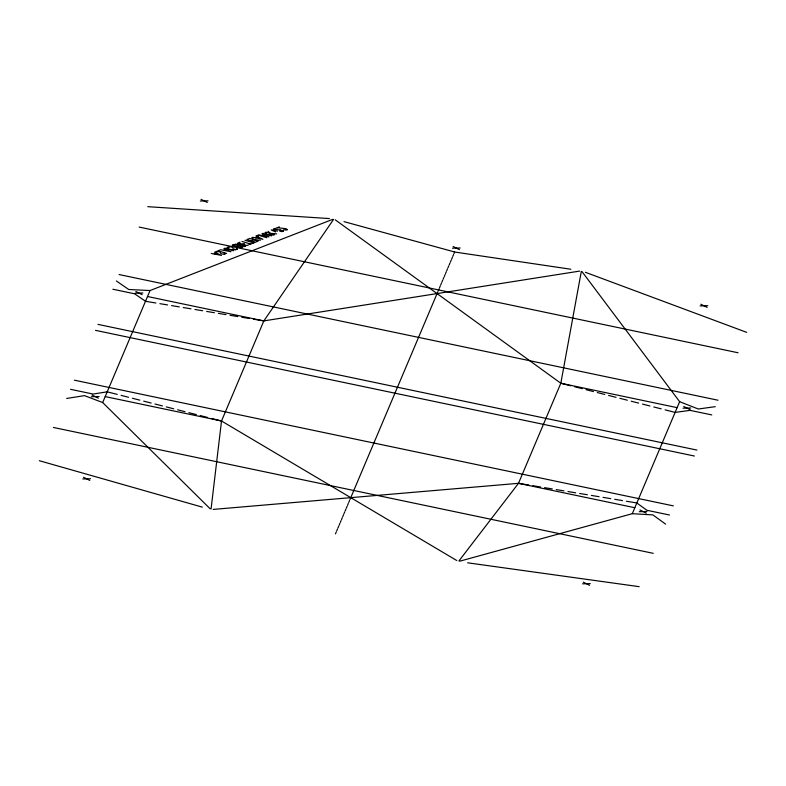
<?xml version="1.0" encoding="UTF-8"?>
<svg xmlns="http://www.w3.org/2000/svg" width="786" height="786" viewBox="0 0 786 786"><rect width="100%" height="100%" fill="white"/><g stroke="black" fill="none" stroke-linecap="round" stroke-linejoin="round"><path stroke-width="1.18" d="M211.07 508.964L221.514 421.001L263.841 320.914L333.539 219.441M581.306 271.435L560.821 383.244L518.495 483.321L458.906 560.978M210.157 508.778L102.671 402.55L150.038 290.545L332.851 219.294M335.455 533.881L336.261 531.975M336.663 531.022L337.469 529.116M337.872 528.163L338.678 526.256M339.08 525.303L339.886 523.397M340.289 522.444L341.095 520.529M341.497 519.575L342.303 517.669M342.706 516.716L343.511 514.81M343.914 513.857L344.72 511.951M345.123 510.998L345.928 509.092M346.331 508.139L347.137 506.233M347.54 505.28L348.345 503.374M348.748 502.421L349.554 500.515M349.957 499.562L437.871 291.685M438.274 290.732L439.079 288.826M439.482 287.873L440.288 285.957M440.691 285.004L441.496 283.098M441.899 282.145L442.705 280.238M443.108 279.285L443.913 277.379M444.316 276.426L445.122 274.52M445.524 273.567L446.33 271.661M446.733 270.708L447.539 268.802M447.941 267.849L448.747 265.943M449.16 264.99L449.965 263.084M450.368 262.131L451.174 260.225M451.577 259.272L452.382 257.366M452.785 256.413L453.591 254.507M453.994 253.554L454.642 252.021L570.852 269.244M581.994 271.583L679.654 401.695L632.298 513.69L459.82 561.165M219.805 250.076L217.928 250.803L226.614 253.416M233.324 244.81L232.204 245.242L240.889 247.855L242.098 247.384M240.044 242.186L238.207 242.903L246.892 245.517L248.73 244.8M248.73 238.806L246.892 239.524L255.578 242.137L257.415 241.42M275.434 228.392L273.273 229.237L280.071 229.964M279.335 226.879L277.173 227.714L283.972 228.441A2.564 0.639 11.1 0 1 285.77 228.805M214.264 254.006L216.514 253.131L221.495 255.411L211.208 253.426M223.735 250.321L225.985 249.447L230.966 251.726L220.679 249.732M255.676 237.873L257.926 236.999L262.907 239.278L252.62 237.284M261.826 235.476L264.076 234.592L269.058 236.881L258.771 234.886M242.55 244.21L244.387 243.493M251.235 240.83L253.072 240.113M236.861 246.647L238.07 246.175A2.279 0.57 11.1 0 1 240.3 246.234A2.279 0.57 11.1 0 1 242.265 247.04M239.75 245.419L240.732 245.045A2.358 0.59 11.1 0 1 243.061 245.114A2.358 0.59 11.1 0 1 245.075 245.959M244.898 246.293L243.925 246.676L235.24 244.063M249.604 244.456L251.716 243.64M252.591 243.296L254.693 242.471M253.436 319.185L263.791 320.904L579.655 271.091M107.21 391.831L93.112 394.051L70.543 389.316M66.682 398.453L84.495 395.633L102.671 402.55M715.28 406.667L698.292 409.005L679.664 401.695M213.193 509.416L518.495 483.321L634.764 507.727M200.322 201.019L208.035 200.803M452.451 248.189L460.164 247.973M135.143 293.207L142.856 292.991M700.11 305.911L707.822 305.695M91.373 396.714L99.085 396.498M683.063 408.189L690.776 407.973M82.795 478.959L90.508 478.743M639.293 511.696L647.006 511.48M582.583 583.841L590.296 583.625M150.028 290.545L128.757 289.494L116.357 280.975M632.298 513.69L652.891 514.909L665.604 524.134M147.778 206.679L329.432 218.577M276.711 233.894L270.404 233.354L268.026 231.281M273.695 235.073L267.387 234.533L265.01 232.459M260.441 240.231L254.133 239.691L251.756 237.627M235.604 249.919L229.296 249.378L226.918 247.305M467.641 562.805L639.165 586.661M155.903 303.003L145.548 301.303L134.622 293.797L112.87 289.238M159.882 303.661L167.605 304.939M171.574 305.597L179.296 306.884M183.266 307.542L190.988 308.819M194.957 309.488L202.68 310.765M206.659 311.423L214.381 312.71M218.351 313.368L226.073 314.646M230.043 315.304L237.765 316.591M241.734 317.249L249.457 318.526M518.544 483.331L528.899 485.05M532.869 485.709L540.601 486.996M544.57 487.654L552.293 488.931M556.262 489.59L563.984 490.877M567.954 491.535L575.676 492.822M579.646 493.48L587.378 494.758M591.347 495.416L599.07 496.703M603.039 497.361L610.761 498.638M614.731 499.297L622.453 500.584M626.432 501.242L636.788 502.961L646.898 510.271L669.466 515.007M277.566 231.123L271.19 229.915L275.513 231.929M139.151 227.075L738.074 352.767M119.079 274.54L718.001 400.221M147.581 296.519L263.841 320.914M677.08 407.639L560.821 383.244L335.19 219.785M711.792 414.92L690.039 410.361L675.125 412.414L665.074 409.85M98.004 324.382L696.927 450.073M95.489 330.346L694.402 456.027M74.405 380.188L673.327 505.87M105.255 396.606L221.514 421.001L456.784 560.536M53.409 427.456L653.254 553.334M560.87 383.254L570.872 385.808M574.704 386.781L582.171 388.687M586.002 389.669L593.459 391.575M597.301 392.548L604.758 394.454M608.59 395.437L616.057 397.343M619.889 398.315L627.346 400.221M631.187 401.204L638.645 403.1M642.486 404.083L649.943 405.989M653.775 406.971L661.242 408.867M107.26 391.841L117.261 394.395M121.093 395.368L128.56 397.274M132.392 398.256L139.849 400.153M143.691 401.135L151.148 403.041M154.98 404.024L162.447 405.92M166.278 406.902L173.735 408.808M177.577 409.791L185.034 411.687M188.876 412.67L196.333 414.576M200.165 415.548L207.632 417.454M211.463 418.437L221.465 420.991M343.993 221.632L454.652 251.992M39.3 460.704L202.336 507.137M276.308 228.058L276.81 228.205M265.884 232.116L274.569 234.729M262.868 233.295L271.553 235.908M266.837 237.745L259.96 235.672A2.162 0.54 11.1 0 0 257.091 235.446M249.614 238.453L258.299 241.066M244.957 240.27L253.642 242.884M241.97 241.44L250.655 244.053M224.776 248.14L233.462 250.754M585.413 272.3L746.7 332.36M261.974 233.639L264.076 234.592M255.823 236.036L257.926 236.999M223.882 248.484L225.985 249.447M214.411 252.178L216.514 253.131M700.827 304.221L707.115 307.375M453.158 246.509L459.446 249.663M683.781 406.5L690.069 409.653M201.039 199.339L207.327 202.493M640.01 510.006L646.298 513.16M135.85 291.518L142.138 294.671M583.291 582.161L589.579 585.315M92.08 395.024L98.368 398.178M83.503 477.279L89.791 480.433M237.323 243.247L240.418 245.163M216.916 252.542A2.574 0.648 11.1 0 1 215.845 252.031M215.944 251.5A2.574 0.648 11.1 0 1 218.331 251.589A2.574 0.648 11.1 0 1 220.552 252.414M224.963 254.143A2.348 0.59 11.1 0 1 222.792 254.143A2.348 0.59 11.1 0 1 220.62 253.347M224.148 253.308A2.348 0.59 11.1 0 1 225.022 253.799M229.207 247.757A2.574 0.648 11.1 0 1 228.137 247.236M228.235 246.706A2.574 0.648 11.1 0 1 230.632 246.794A2.574 0.648 11.1 0 1 232.853 247.619M237.254 249.359A2.348 0.59 11.1 0 1 235.083 249.349A2.348 0.59 11.1 0 1 232.911 248.553M236.439 248.514A2.348 0.59 11.1 0 1 237.323 249.005M242.275 247.305A2.279 0.57 11.1 0 1 242.127 247.394M238.119 246.126A2.564 0.639 11.1 0 1 237.971 246.205M238.168 245.88A2.564 0.639 11.1 0 0 236.724 245.114A2.653 0.668 11.1 0 0 233.246 244.78M245.085 246.195A2.358 0.59 11.1 0 1 244.918 246.303M258.221 236.35A2.162 0.54 11.1 0 1 257.051 235.79M279.767 231.163A2.496 0.629 11.1 0 0 281.732 231.536L283.156 231.438A2.505 0.629 11.1 0 0 283.324 231.349M280.071 230.033A2.496 0.629 11.1 0 1 283.098 230.976M283.245 230.956A2.505 0.629 11.1 0 1 283.382 231.123M283.667 229.64A2.496 0.629 11.1 0 0 285.632 230.013L287.057 229.925A2.505 0.629 11.1 0 0 287.224 229.826M285.701 228.854A2.496 0.629 11.1 0 1 286.998 229.453M287.145 229.433A2.505 0.629 11.1 0 1 287.283 229.6"/></g></svg>
